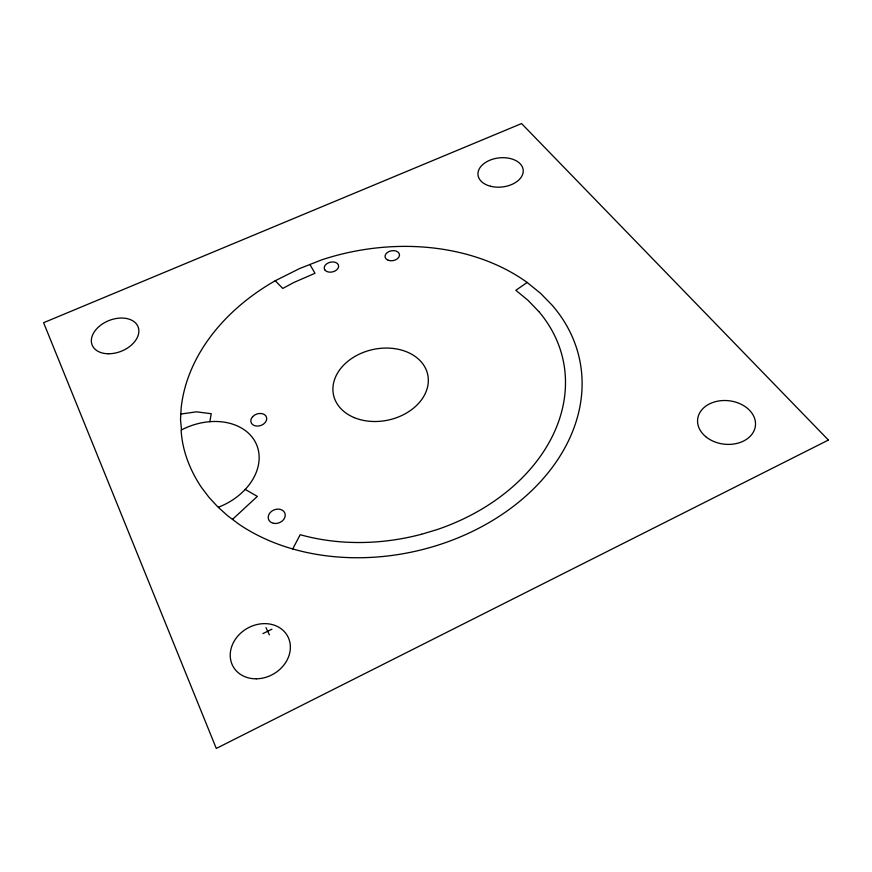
<?xml version="1.0" encoding="UTF-8"?>
<svg xmlns="http://www.w3.org/2000/svg" width="872" height="872" viewBox="0 0 872 872"><rect width="100%" height="100%" fill="white"/><g stroke="black" fill="none" stroke-linecap="round" stroke-linejoin="round"><path stroke-width="1.31" d="M181.136 430.179C182.237 450.562 190.031 470.302 201.312 487.208L208.986 497.334L217.826 506.915L227.799 515.886L238.874 524.159A202.827 152.949 -12.4 0 0 425.678 548.739L431.618 547.082A202.827 152.949 -12.4 0 0 552.227 305.298L540.466 293.243L527.157 282.463A203.056 153.112 -12.4 0 0 321.823 259.812L299.695 268.511L275.225 280.751A202.827 152.949 -12.4 0 0 181.169 407.965L180.504 419.661L181.529 429.896A57.138 42.935 -22.6 0 1 255.954 443.292A57.138 42.935 -22.6 0 1 218.501 507.177M209.836 421.677L211.242 413.71L196.473 411.835L180.831 414.058M292.72 548.946L300.197 534.7A186.466 140.479 -12.4 0 0 421.492 534.253M232.486 519.385L257.327 496.408L245.239 489.41M527.157 282.463L515.832 290.3L528.018 300.328L538.765 311.533M262.941 633.584L271.944 629.192M421.481 534.285L436.6 529.751A186.466 140.479 -12.4 0 0 538.798 311.511M275.225 280.751L282.779 288.436L293.908 282.452L314.999 273.274L309.887 264.499M266.004 627.677L269.394 634.871M252.575 416.751L251.496 418.288A8.153 6.071 -18.8 0 0 253.044 424.882A8.153 6.071 -18.8 0 0 261.709 425.122L263.529 424.075A8.153 6.071 -18.8 0 0 264.521 414.625A8.153 6.071 -18.8 0 0 252.575 416.751M828.4 440.044L216.289 748.438L43.6 322.705L521.565 123.562L828.4 440.044M324.809 269.873L324.286 268.663A7.314 4.981 -13 0 1 333.475 261.971A7.314 4.981 -13 0 1 336.832 269.753A7.314 4.981 -13 0 1 324.809 269.873M273.427 523.298A8.742 6.943 -21.2 0 0 285.177 514.295A8.742 6.943 -21.2 0 0 271.552 511.319A8.742 6.943 -21.2 0 0 273.427 523.298M388.193 260.27A7.314 4.992 -10.5 0 0 399.496 255.365A7.314 4.992 -10.5 0 0 389.097 251.485A7.314 4.992 -10.5 0 0 388.193 260.27M108.193 353.76A24.71 16.535 -21.6 0 0 138.256 327.294A24.71 16.535 -21.6 0 0 98.863 326.673A24.71 16.535 -21.6 0 0 108.193 353.76M490.565 186.259A22.737 14.628 -6.4 0 0 523.2 169.996A22.737 14.628 -6.4 0 0 488.026 161.048A22.737 14.628 -6.4 0 0 490.565 186.259M705.688 436.621A29.059 21.833 6.6 0 0 754.389 429.907A29.059 21.833 6.6 0 0 719.531 400.858A29.059 21.833 6.6 0 0 705.688 436.621M256.335 678.808A31.196 26.323 -29.6 0 0 288.109 637.116A31.196 26.323 -29.6 0 0 236.476 637.726A31.196 26.323 -29.6 0 0 256.335 678.808M354.435 417.688A48.189 36.101 -12.2 0 0 428.261 382.47A48.189 36.101 -12.2 0 0 359.166 354.206A48.189 36.101 -12.2 0 0 354.435 417.688"/></g></svg>
